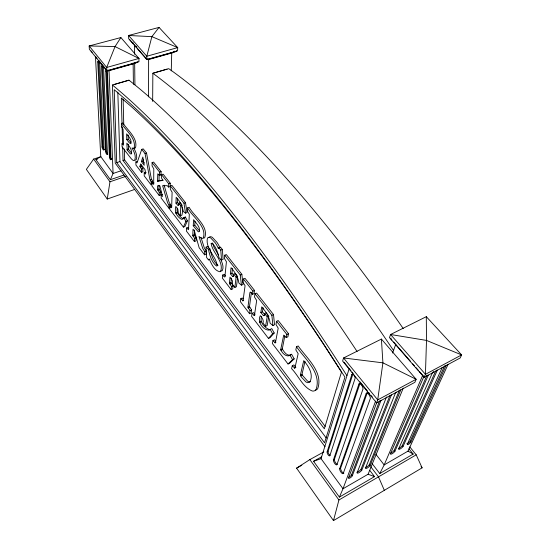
<?xml version="1.0" encoding="UTF-8"?>
<svg xmlns="http://www.w3.org/2000/svg" width="548" height="548" viewBox="0 0 548 548"><rect width="100%" height="100%" fill="white"/><g stroke="black" fill="none" stroke-linecap="round" stroke-linejoin="round"><path stroke-width="0.82" d="M146.809 59.513L146.809 56.245L151.871 36.641L159.043 27.407L177.703 47.601L177.593 50.848L146.809 59.513L128.677 38.737L128.622 35.476L159.043 27.407M176.422 50.608L176.401 51.416L147.179 59.643L147.179 58.828M148.029 58.896L148.022 59.705L173.682 52.478L173.702 51.67M148.542 96.88L148.631 59.431M152.597 183.621L152.618 181.244L151.289 178.6L146.556 153.104L143.227 148.864L141.733 149.357L145.056 153.604L149.816 179.114L151.145 181.765L151.125 184.923L144.227 175.901L144.22 172.736L145.679 172.23L146.097 172.757M153.981 183.018L153.433 182.313L151.96 182.827L151.94 185.991L159.215 195.506L160.687 194.978L160.749 191.821L159.023 188.964L158.968 185.32M170.366 207.603L168.887 208.151L168.969 205L167.661 202.986L162.598 185.71L167.202 185.683L168.613 187.067L170.133 186.519L170.229 183.21L163.105 174.154L161.585 174.682L161.53 177.997L162.852 180.463L157.543 181.244L157.762 173.839L159.53 175.442L161.043 174.915L161.098 171.599L153.604 162.071L152.097 162.585L152.077 165.9L153.796 168.825L153.673 184.388L151.96 182.827M152.659 101.394L152.858 73.274L168.75 68.664A687.706 187.368 61.7 0 1 403.218 328.54M231.386 278.041L231.009 282.508L233.071 285.864L232.708 288.933L231.153 289.604L231.509 286.529L229.448 283.172L229.996 277.124L232.421 280.775L232.496 284.33L234.873 287.419L236.441 286.748L237.592 277.411M157.543 181.244L159.036 180.724L159.132 174.449M159.215 195.506L159.269 192.348L157.543 189.492L157.482 185.847L159.831 185.786L162.551 196.513L161.222 194.896L162.701 194.362M159.53 175.442L159.584 172.127L152.097 162.585M161.222 194.896L161.167 198.054L168.887 208.151M171.257 70.87L171.73 52.93M168.613 187.067L168.702 183.758L161.585 174.682M171.702 206.062L171.312 205.555L169.818 206.103L169.729 209.254L183.375 227.112L184.881 226.536L187.437 220.823L185.347 217.015L183.827 217.59L182.416 219.248L181.491 219.303C176.97 216.844 174.072 211.644 175.846 206.425L177.833 209.172L178.326 213.09L180.374 215.748L181.888 215.179C183.95 208.302 180.751 202.13 176.175 197.28L175.963 203.164L178.004 205.589L178.484 205.575L178.723 203.212L180.251 202.65L181.806 204.644M182.189 206.932L183.313 211.487L185.498 213.131L187.032 212.556L185.512 202.657L171.928 185.375L170.401 185.923L170.305 189.231L172.106 192.211L171.661 207.74L169.818 206.103M174.833 51.902L174.853 51.094M170.414 206.027L170.462 204.452L169.147 202.438L164.099 185.176M425.433 374.298L426.502 340.418L426.296 316.682L390.573 334.506L389.457 337.623L424.131 377.36L460.176 357.981L461.628 354.926L426.296 316.682M177.271 208.137C175.929 212.624 179.463 216.618 183.005 218.727L183.929 218.673M179.114 204.568L177.484 202.609L177.641 198.403M180.374 215.748L180.792 205.877L178.723 203.212M188.82 228.324L188.094 227.379L186.58 227.961L186.423 231.092L194.437 241.579L195.951 240.983L196.15 237.859L194.287 234.756L194.471 230.091M203.952 237.955L204.63 237.859C209.309 226.365 193.478 215.748 189.156 207.288L187.608 207.863L187.43 211.261L189.32 214.316L188.526 229.756L186.58 227.961M193.232 225.769L193.595 219.693C195.937 223.166 200.315 226.701 199.479 231.393L198.643 231.838L197.965 231.462L193.232 225.769L194.773 225.173L195.006 221.378M194.437 241.579L194.629 238.455L192.766 235.345L193.033 229.16L194.424 230.955L199.164 247.764L204.568 254.834L206.096 254.217L206.343 251.107L204.301 247.908L200.993 237.387M251.402 292.584L249.498 306.51L251.614 309.976L251.162 313.018L249.587 313.723L250.032 310.682L247.922 307.209L249.799 293.283L250.1 292.139L250.532 292.105L252.429 294.345L254.046 293.639L254.525 290.426L244.997 278.316L243.387 279.007L242.963 282.234L245.072 285.7L243.024 300.879L240.805 298.653L242.38 297.961L243.12 298.927M204.568 254.834L204.808 251.724L202.767 248.525L198.972 236.448L200.787 237.948L203.075 238.469C207.726 226.968 191.93 216.344 187.608 207.863M255.005 314.251L253.635 312.607L252.053 313.312L251.601 316.354L268.479 338.431L270.075 337.684L274.212 332.999L271.74 328.567L269.157 330.156C263.013 330.3 256.985 321.669 260.307 315.675C262.04 317.737 263.978 320.169 263.019 323.032L265.554 326.32L267.157 325.587L268.815 316.093L267.191 316.833L265.554 326.32M269.602 329.697C264.752 327.882 259.074 322.094 261.67 316.415M225.639 276.103L224.242 274.384L222.694 275.034L222.372 278.124L231.153 289.604M234.873 287.419L236.106 277.233L237.695 276.562L235.277 273.466L233.695 274.137L233.229 276.459L232.605 276.398L230.372 273.801L231.064 267.671C234.873 272.061 238.264 277.083 238.859 283.035L241.449 285.159L243.045 284.474L241.846 274.301L226.324 254.56L224.728 255.21L224.399 258.464L226.42 261.745L224.858 276.966L224.084 276.761L222.694 275.034M233.112 274.637L231.948 273.137L232.482 268.541M272.959 340.561L272.397 343.555L288.029 364.002L289.639 363.214L294.187 358.872L291.598 354.261C287.426 358.502 282.46 353.782 280.679 349.617L283.72 335.123L286.22 337.602L287.871 336.821L288.522 333.677L278.206 320.553L276.562 321.306L275.966 324.471L278.199 328.184L275.384 342.938L272.959 340.561L274.562 339.808L275.528 341.068M291.598 354.261C287.823 357.433 283.885 351.878 282.295 348.843L284.823 335.986M300.359 375.161L303.736 360.646C308.613 366.146 313.559 374.092 310.113 381.552L308.949 382.552L307.538 382.675L305.969 381.97L301.784 377.538L300.359 375.161L301.989 374.353L305.01 361.427M240.805 298.653L240.408 301.708L249.587 313.723M377.716 399.869L382.915 362.838L381.408 339.075L343.555 357.967L342.623 361.064L376.606 402.903L414.87 382.333L416.158 379.298L381.408 339.075M252.429 294.345L252.902 291.139L243.387 279.007M268.301 315.436L266.239 312.792L264.616 313.524L264.033 315.751L263.369 315.6L260.814 312.538L261.739 306.859C265.753 311.538 269.527 316.833 270.075 323.183L272.911 325.539L274.541 324.793L273.514 314.579L256.608 293.084L254.984 293.79L254.505 297.002L256.67 300.523L254.416 315.538L252.053 313.312M134.719 189.416L107.244 199.047L109.977 181.785L93.639 159.078L100.791 156.742M264.985 314.867L262.424 311.812L263.095 307.75M286.22 337.602L286.871 334.458L276.562 321.306M141.555 165.044L141.514 166.441L142.87 168.579L142.884 171.75L141.432 172.25L141.418 169.079L139.939 166.304L140.617 163.907L145.028 169.633L145.61 174.031L144.22 172.736M295.454 366.845L293.886 364.934L292.262 365.728L291.605 368.681C298.509 375.675 302.578 386.943 312.127 390.964A18.269 7.501 63.4 0 0 316.169 389.224C321.731 372.647 304.62 358.611 296.509 346.754L298.174 345.952C306.291 357.782 323.43 371.818 317.826 388.374A18.248 7.528 63.4 0 1 315.408 390.19M296.509 346.754L295.81 349.871L298.167 353.666L294.845 368.229L292.262 365.728M333.492 520.6L338.924 500.002L416.206 454.819L422.111 467.841L333.492 520.6L296.584 468.143L309.853 459.601L323.841 451.908M369.879 470.526L374.517 476.616L339.397 497.091L313.552 461.279L321.039 458.655L349.186 368.592M141.363 161.571L142.816 157.016L144.254 165.318L141.363 161.571L142.836 161.078L143.323 159.557M351.816 374.627A2.733 1.233 62.1 0 1 353.912 375.106A2.733 1.233 62.1 0 1 355.029 378.593L329.896 455.566A2.445 0.938 61.6 0 1 328.142 454.861A2.445 0.938 61.6 0 1 327.142 451.84L351.816 374.627L352.871 374.085L328.088 451.319A2.439 0.938 61.6 0 0 328.588 453.539A2.439 0.938 61.6 0 0 330.17 455.313M358.913 384.011A3.541 1.596 61.7 0 1 361.461 385.045A3.541 1.596 61.7 0 1 362.995 389.053L336.91 464.738A3.165 1.219 61.3 0 1 334.773 463.519A3.165 1.219 61.3 0 1 333.417 460.005L358.913 384.011L359.974 383.463A3.535 1.596 61.7 0 1 360.262 383.244M141.733 149.357L137.062 162.818L135.89 161.879L137.343 161.393M337.308 464.327A3.165 1.219 61.2 0 1 335.335 462.409A3.165 1.219 61.2 0 1 334.369 459.477L359.974 383.463M366.194 393.389A3.576 1.617 61.3 0 1 368.797 394.471A3.576 1.617 61.3 0 1 370.345 398.506L343.192 473.547A3.199 1.233 61 0 1 341.02 472.287A3.199 1.233 61 0 1 339.657 468.759L366.194 393.389L367.263 392.827A3.576 1.617 61.2 0 1 367.557 392.621M343.897 473.136A3.199 1.233 60.9 0 1 341.767 471.465A3.199 1.233 60.9 0 1 340.603 468.218L367.263 392.827M391.094 338.006L390.82 338.78L391.943 340.068M392.553 353.022L395.814 344.233M375.592 401.109L343 488.768L339.397 497.091M377.736 399.889L343.555 357.967L382.915 362.838L416.138 379.278L377.736 399.889L348.521 477.938A2.397 0.699 -37.8 0 0 349.994 477.972A2.397 0.699 -37.8 0 0 352.316 475.753L380.99 400.328M348.391 477.404A2.397 0.706 -37.8 0 0 351.604 474.794L379.545 400.889M356.919 472.205A3.055 0.891 -38 0 0 361.077 469.177L389.854 395.69M386.881 396.91A3.473 1.151 -39.3 0 0 386.073 397.951L357.104 472.828A3.062 0.891 -38 0 0 359.009 472.616A3.062 0.891 -38 0 0 361.803 470.129L391.313 395.129A3.473 1.151 -39.3 0 0 391.272 394.834M365.249 467.581A3.041 0.884 -38.1 0 0 369.379 464.574L399.396 390.155M396.197 392.115A3.452 1.137 -39.5 0 0 395.382 393.149L365.461 468.191A3.041 0.884 -38.1 0 0 367.324 467.992A3.041 0.884 -38.1 0 0 370.106 465.519L400.561 390.368A3.452 1.137 -39.5 0 0 400.362 389.881M321.039 458.655L343 488.768L368.092 474.232L403.239 388.107M422.796 375.133L384.162 464.93L379.757 473.554L372.01 463.471M424.131 377.36L425.447 374.318L461.615 354.905L426.502 340.418L390.573 334.506L425.447 374.318M95.455 56.314L100.757 156.591L95.866 159.571L110.381 179.682L113.08 173.483L109.031 70.576M206.069 247.114L206.596 257.485L208.425 259.875L209.103 258.978C211.576 263.718 214.117 270.76 220.001 271.767L220.693 271.335C223.974 261.122 212.761 253.169 211.138 243.689L211.871 243.182C216.234 246.655 217.693 252.621 219.063 257.786L221.556 260.012L223.132 259.368L222.358 249.518L220.495 247.148L218.289 248.326A14.426 5.487 68 0 0 215.343 242.901L210.644 237.88L209.178 237.27L208.096 237.462L207.384 238.366C205.342 248.751 216.255 256.211 217.207 265.821L216.474 266.047C211.583 262.04 209.713 255.354 208.446 249.374L206.069 247.114L207.61 246.497L208.802 247.628M390.498 453.217A2.987 0.856 -38.7 0 0 394.183 450.346L426.954 375.332M424.522 376.668A3.398 1.096 -40.1 0 0 423.159 378.216L390.416 453.854A2.993 0.856 -38.7 0 0 392.163 453.71A2.993 0.856 -38.7 0 0 394.916 451.271L428.152 375.531A3.398 1.096 -40.1 0 0 427.995 375.031M183.375 227.112L185.916 221.399L187.437 220.823M398.656 448.38A2.973 0.849 -38.8 0 0 402.321 445.524L435.639 371.051M432.619 372.619A3.377 1.082 -40.3 0 0 432.256 373.12L398.595 448.997A2.98 0.843 -38.8 0 0 400.307 448.867A2.98 0.843 -38.8 0 0 403.054 446.435L437.194 370.462A3.377 1.082 -40.3 0 0 437.051 369.962M442.291 367.386L407.363 444.133A2.308 0.651 -39 0 0 408.596 444.277A2.308 0.651 -39 0 0 410.884 442.106L446.195 365.29M406.774 443.75A2.308 0.651 -39 0 0 408.575 442.894A2.308 0.651 -39 0 0 410.151 441.202L444.62 365.886M375.832 454.21L384.162 464.93L408.013 451.114L448.011 364.509M184.724 218.097L185.347 217.015M120.882 37.545L115.039 46.573L106.689 67.466L106.826 70.767L138.966 61.718L138.939 58.444L120.882 37.545L89.153 45.963L89.351 49.252L106.826 70.767M93.639 159.078L86.372 169.38L107.244 199.047M208.946 237.75L209.665 236.846L210.754 236.647L212.22 237.257L216.926 242.264A14.419 5.507 68 0 1 219.871 247.689L218.289 248.326M268.479 338.431L272.603 333.753L274.212 332.999M288.029 364.002L292.557 359.666L294.187 358.872M219.871 247.689L220.495 247.148M379.757 473.554L413.178 454.073L408.904 448.785M339.657 468.759L340.603 468.218M333.417 460.005L334.369 459.477M313.552 461.279L321.669 456.792M296.584 468.143L301.797 465.273M327.142 451.84L328.088 451.319M300.647 375.949L302.277 375.14L307.606 381.148L309.175 381.846L310.593 381.723M294.255 368.126L295.879 367.324M280.898 350.241L282.515 349.473M280.679 349.617L282.295 348.843M274.849 342.822L275.918 342.315M286.871 334.458L288.522 333.677M259.615 322.484L261.211 321.758M272.911 325.539L271.87 315.326L273.514 314.579M259.389 321.861L260.978 321.135M263.369 315.6L264.444 315.114M253.861 315.477L254.916 315.004M260.814 312.538L262.424 311.812M250.032 310.682L251.614 309.976M247.922 307.209L249.498 306.51M248.189 308.051L249.765 307.346M242.606 300.838L243.655 300.379M252.902 291.139L254.525 290.426M229.776 284.104L231.338 283.439M231.509 286.529L233.071 285.864M229.448 283.172L231.009 282.508M232.605 276.398L233.66 275.952M241.449 285.159L240.236 274.986L241.846 274.301M230.372 273.801L231.948 273.137M208.425 259.875L209.959 259.252M221.556 260.012L220.769 250.162L222.358 249.518M208.446 249.374L209.994 248.758C211.254 254.731 213.117 261.417 218.022 265.41M204.808 251.724L206.343 251.107M211.138 243.689L212.699 243.065L213.871 247.004L218.378 254.895M194.629 238.455L196.15 237.859M192.766 235.345L194.287 234.756M193.04 236.215L194.561 235.619M175.668 212.823L177.168 212.268M175.881 213.391L177.381 212.829M180.792 205.877L182.326 205.308M170.401 185.923L183.97 203.226L185.512 202.657M135.329 160.126L136.13 159.831C137.801 156.029 135.685 151.652 133.897 148.241M168.969 205L170.462 204.452M175.963 203.164L177.484 202.609M157.845 190.355L159.324 189.827M159.269 192.348L160.749 191.821M168.702 183.758L170.229 183.21M157.543 189.492L159.023 188.964M150.118 180.107L151.584 179.593M151.145 181.765L152.618 181.244M159.584 172.127L161.098 171.599M141.418 169.079L142.87 168.579M139.939 166.304L141.398 165.811M140.062 166.935L141.514 166.441M110.381 179.682L123.834 175.1M109.977 181.785L126.122 176.271M121.033 170.798L113.08 173.483L100.757 156.591M145.056 153.604L146.556 153.104M116.724 162.64L324.56 442.818L344.932 377.093L323.395 343.733A704.454 160.728 62.7 0 0 127.389 101.024L114.196 89.687L116.724 162.64L119.957 161.564L326.259 438.03M122.656 146.987L123.026 160.502L124.649 159.961L325.183 426.406M127.191 149.967L130.287 153.824L131.26 153.988C132.671 149.912 129.109 146.097 126.835 143.097L127.191 149.967L128.636 149.494L131.732 153.344M110.991 159.112L107.449 73.185A2.014 0.658 72.8 0 0 106.524 70.507A2.014 0.658 72.8 0 0 105.737 71.069L109.415 156.981A1.795 0.548 70.8 0 0 110.258 159.379A1.795 0.548 70.8 0 0 110.991 159.112L111.799 158.845M127.02 149.433L128.465 148.96L128.321 144.302M95.866 159.571L97.469 159.043M109.415 156.981L110.223 156.714L106.627 70.815A2.014 0.658 72.9 0 1 106.634 70.432M126.759 139.644L129.342 142.891L130.931 143.692C132.034 139.911 128.691 136.623 126.629 133.856L126.759 139.644L128.211 139.171L130.801 142.418M134.342 148.008L135.479 147.905C138.185 138.171 127.348 130.143 122.882 122.992L121.416 123.458C125.882 130.623 136.692 138.651 134.013 148.392L132.047 148.001C133.965 151.611 136.431 156.228 134.678 160.317L133.883 160.612L132.808 160.174L131.308 158.804L122.074 146.919L121.985 143.747L123.416 143.281M105.517 151.454L101.51 66.315A2.562 0.822 72.9 0 1 102.497 66.007A2.562 0.822 72.9 0 1 103.627 68.932L107.463 154.084A2.295 0.699 70.9 0 1 106.552 154.104A2.295 0.699 70.9 0 1 105.517 151.454L106.326 151.193L102.394 66.061A2.562 0.829 72.9 0 1 102.565 65.493M104.784 149.337L103.983 149.597A2.281 0.692 71 0 1 103.086 149.631A2.281 0.692 71 0 1 102.058 146.994L102.86 146.741L98.619 61.684A2.548 0.815 73 0 1 98.784 61.109M114.148 84.495L128.979 80.172M325.012 446.743L115.231 163.16L112.388 85.008L128.992 80.193A703.084 169.75 62.4 0 1 357.084 351.501M167.092 69.144L152.844 73.254A693.823 180.415 62 0 1 393.683 350.754M98.654 60.266L107.278 70.877L137.781 62.287L137.774 61.472M105.737 71.069L106.627 70.815M101.51 66.315L102.394 66.061M102.058 146.994L97.736 61.931L98.619 61.684M159.036 180.724L163.14 180.169M220.645 271.137L222.248 270.691C224.139 267.04 222.159 262.745 220.707 259.279M368.092 474.232L374.517 476.616M408.013 451.114L413.178 454.073M199.506 230.859L194.773 225.173M132.506 42.196L133.63 43.477M135.877 46.053L137 47.334M129.842 39.785L133.198 43.628M134.315 44.909L136.555 47.471M137.671 48.751L147.179 59.643M393.622 341.993L410.466 361.29M412.706 363.858L414.391 365.79M416.076 367.722L418.323 370.29M419.446 371.578L423.933 376.723M410.151 441.202L410.884 442.106M91.105 50.978L92.187 52.307M95.962 56.951L97.037 58.273M344.069 362.235L348.329 367.475M349.391 368.783L350.987 370.749M352.056 372.058L353.118 373.366M360.036 381.881L367.489 391.046M368.551 392.361L369.612 393.67M371.208 395.635L372.277 396.944M409.753 446.86L416.206 454.819M421.049 466.519L422.111 467.841M402.321 445.524L403.054 446.435M394.183 450.346L394.916 451.271M218.905 247.785L220.769 250.162M224.728 255.21L240.236 274.986M254.984 293.79L271.87 315.326M160.543 174.278L161.043 174.915M264.616 313.524L267.191 316.833M233.695 274.137L236.106 277.233M142.836 161.078L144.282 162.941M121.985 143.747L123.506 145.145L123.094 129.41L121.512 126.78L121.416 123.458M369.379 464.574L370.106 465.519M370.708 466.677L378.504 476.863L384.333 490.337M141.432 172.25L135.931 165.051L135.89 161.879M361.077 469.177L361.803 470.129M123.026 160.502L324.341 428.776L341.486 372.044L324.793 346.178A693.001 159.489 62.7 0 0 131.767 107.011L121.32 97.989L122.012 123.334M351.604 474.794L352.316 475.753M309.853 459.601L338.924 500.002M289.967 355.056L292.557 359.666M270.13 329.314L272.603 333.753M183.827 217.59L185.916 221.399M301.989 374.353L302.277 375.14M128.465 148.96L128.636 149.494M183.97 203.226L185.498 213.131M103.983 149.597L99.832 64.52A2.555 0.815 73 0 0 98.702 61.609A2.555 0.815 73 0 0 97.736 61.931M107.244 70.055L107.278 70.877M108.271 70.076L108.305 70.898L135.082 63.349L135.075 62.534M117.82 92.043L119.957 161.564M122.101 126.711L122.56 143.61M123.115 99.154L123.759 124.492M124.375 148.981L124.649 159.961M128.129 135.041L128.211 139.171M133.123 62.945L133.417 84.282M134.438 44.888L134.555 54.238M134.657 62.739L134.931 84.837M136.212 61.965L136.219 62.773M433.084 372.092A3.377 1.082 -40.3 0 1 433.619 371.571M112.388 85.008A709.578 162.167 62.7 0 1 346.918 375.681M111.45 159.461A1.795 0.555 70.8 0 1 110.223 156.714M104.312 149.782A2.281 0.692 71 0 1 102.86 146.741M107.778 154.255A2.295 0.699 70.9 0 1 106.326 151.193M138.939 58.444L106.689 67.466L89.16 45.97L115.039 46.573L138.939 58.444M177.703 47.601L146.809 56.245L128.629 35.49L151.871 36.641L177.703 47.601"/></g></svg>
